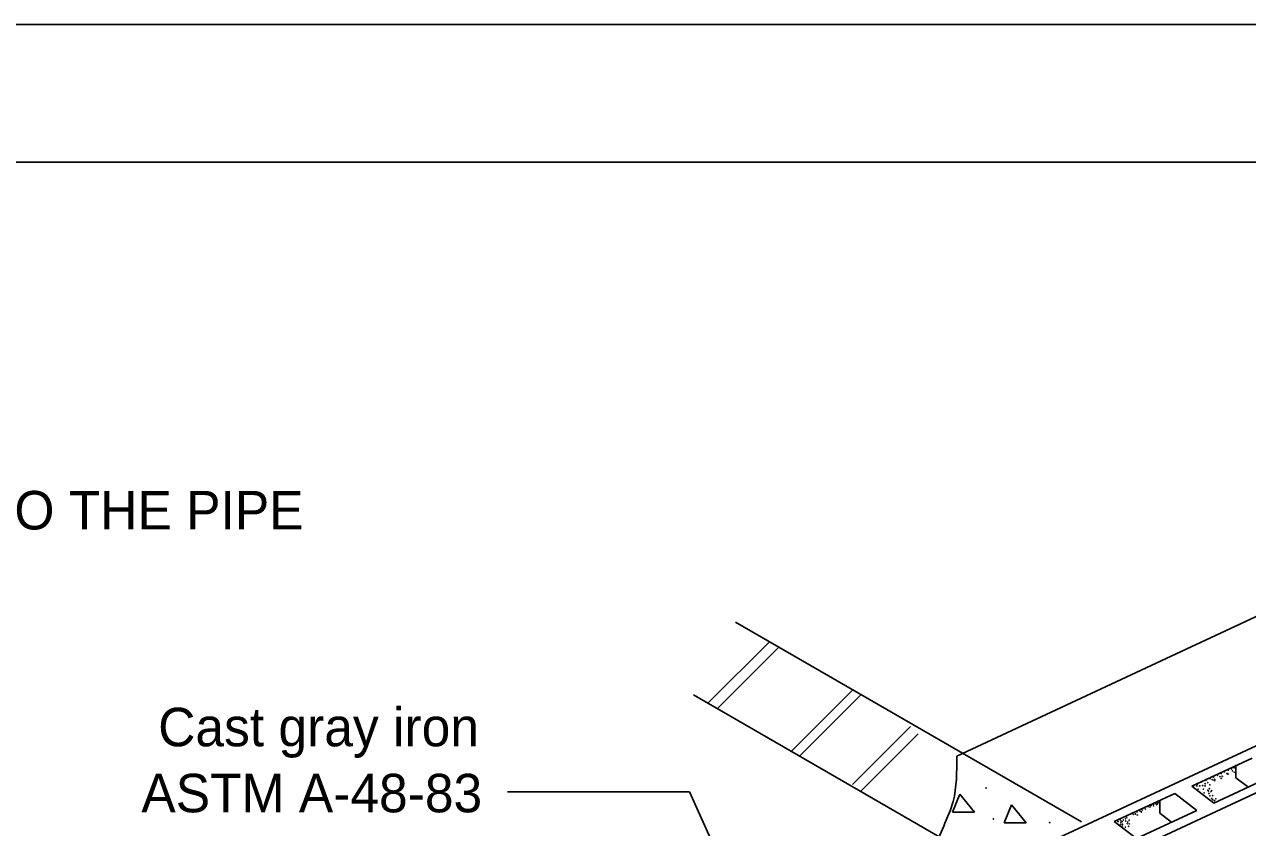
# Model space of a CAD drawing. Extents: x 0 to 2.83, y 0 to 1.83.
# Drawn here: x 1.9875 to 2.3578, y 1.5901 to 1.8333 of the extents above; entities that cross this region are included whole.
import ezdxf

# ---------------------------------------------------------------- set-up
doc = ezdxf.new("R2010")
doc.units = 0
for name, color, linetype in [('RD_Pr_Roadway_Notes', 7, 'Continuous'), ('SH_General_Details', 7, 'Continuous'), ('SH_Printer_Plotting_Border', 7, 'Continuous')]:
    doc.layers.add(name, color=color, linetype=linetype)

msp = doc.modelspace()

# ---------------------------------------------------------------- linework, layer by layer
at = {"layer": 'RD_Pr_Roadway_Notes'}
for p, q in [((2.1336844787069245, 1.6009209572476653), (2.1888094787069243, 1.6009209572476653)), ((2.1888094787069243, 1.6009209572476653), (2.2162628120445294, 1.5399676239093154))]:
    msp.add_line(p, q, dxfattribs=at)
at = {"layer": 'SH_General_Details'}
for p, q in [((2.833327666646799, 1.8333333334724111), (-5.666646798514799e-06, 1.8333333334922792)), ((2.2697061453722998, 1.6117092905839292), (2.442327812042145, 1.6922026239236203)), ((2.290501145388989, 1.5822859572572021), (2.474096145378111, 1.6679059572619706)), ((2.3017928120561524, 1.5733259572585432), (2.485652812050341, 1.6590676239137856)), ((2.2027428120442316, 1.6523109572534769), (2.3074911453791542, 1.5918342905839293)), ((2.1943528120585367, 1.6277226239246636), (2.2130111453794523, 1.6463826239114014)), ((2.197237812049, 1.6260576239233224), (2.2158961453900323, 1.644715957244238)), ((2.189997812039463, 1.6302376239103584), (2.264606145388691, 1.5871626239222794)), ((2.2195878120527253, 1.6131526239116996), (2.238247812039463, 1.631812623918554)), ((2.2221111453839226, 1.61169595724394), (2.240771145390032, 1.6303559572500494)), ((2.2382061453723, 1.6031626239222794), (2.2557678120397613, 1.6207259572548178)), ((2.2404644787178025, 1.6009059572619704), (2.258026145385264, 1.6184676239093152)), ((2.3408828120492977, 1.6026059572500495), (2.3591978120469137, 1.611147623916468)), ((2.354224478708266, 1.6051659572524337), (2.354224478708266, 1.6090692905788628)), ((2.3658878120445297, 1.6060309572619704), (2.3475728120469137, 1.5974909572606293)), ((2.3577428120442314, 1.6024742905897407), (2.354224478708266, 1.6051659572524337)), ((2.2706711453863067, 1.6002426239257066), (2.2684711453781112, 1.5947426239257065)), ((2.2750711453818364, 1.5947426239257065), (2.2706711453863067, 1.6002426239257066)), ((2.3174278120466156, 1.5918659572606293), (2.3357428120442316, 1.6004076239270477)), ((2.3357428120442316, 1.6004076239270477), (2.34243114537677, 1.5952909572524336)), ((2.3475728120469137, 1.5974909572606293), (2.3408828120492977, 1.6026059572500495)), ((2.286299478716461, 1.5969709572595863), (2.284099478708266, 1.5914726239246635)), ((2.290699478711991, 1.5914726239246635), (2.286299478716461, 1.5969709572595863)), ((2.3312128120527253, 1.594425957242897), (2.3312128120527253, 1.598330957253775)), ((2.2684711453781112, 1.5947426239257065), (2.2750711453818364, 1.5947426239257065)), ((2.34243114537677, 1.5952909572524336), (2.324116145379154, 1.5867509572510927)), ((2.334731145388691, 1.5917359572452812), (2.3312128120527253, 1.594425957242897)), ((2.284099478708266, 1.5914726239246635), (2.290699478711991, 1.5914726239246635)), ((2.324116145379154, 1.5867509572510927), (2.3174278120466156, 1.5918659572606293))]:
    msp.add_line(p, q, dxfattribs=at)
msp.add_lwpolyline([(0.16666099999999995, 1.791666666825613), (2.791661000019868, 1.791666666825613), (2.791661000019868, 0.04166666682561239), (0.16666099999999995, 0.04166666682561239)], close=True, dxfattribs=at)
for centre, radius in [((2.3507807001934036, 1.60692318646138), 5.70197337539361e-05), ((2.3519867001839563, 1.6074331864719598), 5.70197337539361e-05), ((2.3529137001894993, 1.6078501864676682), 5.7019733765042776e-05), ((2.35319670018187, 1.60725118647044), 5.70197337539361e-05), ((2.3536557001934035, 1.6081751864751188), 5.70197337539361e-05), ((2.3537027001843436, 1.6081751864751188), 5.7019733765042776e-05), ((2.3537027001843436, 1.6068301864666252), 5.7019733765042776e-05), ((2.3426187001929266, 1.6032591864665358), 5.701973377614946e-05), ((2.343871700193791, 1.6038621864718703), 5.701973377059612e-05), ((2.344911700195877, 1.6033521864612905), 5.701973377059612e-05), ((2.345169700191973, 1.6044191864733903), 5.701973377614946e-05), ((2.3457237001918836, 1.6036761864622442), 5.7019733765042776e-05), ((2.3464217001863403, 1.6048821864729135), 5.701973377059612e-05), ((2.347070700194745, 1.6046041864757745), 5.7019733765042776e-05), ((2.3474417001866383, 1.6053461864789336), 5.70197337539361e-05), ((2.347673700200079, 1.6043261864786356), 5.7019733765042776e-05), ((2.347835700200556, 1.6046511864667146), 5.70197337539361e-05), ((2.347835700200556, 1.6043261864786356), 5.70197337539361e-05), ((2.348647700197308, 1.6059031864603368), 5.7019733765042776e-05), ((2.3493897001810953, 1.605485186477503), 5.7019733765042776e-05), ((2.3497857001886353, 1.6049761864741652), 5.70197337539361e-05), ((2.3498067001961753, 1.6064591864747313), 5.7019733765042776e-05), ((2.3501107001968307, 1.60562618647044), 5.70197337539361e-05), ((2.351572700189112, 1.6064381864671915), 5.7019733765042776e-05), ((2.351847700185387, 1.6062741864723473), 5.701973377614946e-05), ((2.2786177001856847, 1.602049186468622), 5.701973377614946e-05), ((2.341459700193314, 1.6027491864760726), 5.701973377614946e-05), ((2.3424337001905426, 1.6027031864722578), 5.7019733765042776e-05), ((2.3427997001872045, 1.6017271864612905), 5.701973378170278e-05), ((2.3432867001958773, 1.602702186465761), 5.701973377059612e-05), ((2.3441957001947444, 1.6027961864670126), 5.70197337539361e-05), ((2.344423700200079, 1.6017271864612905), 5.701973378170278e-05), ((2.3445867001876817, 1.600590186477205), 5.70197337539361e-05), ((2.344911700195877, 1.602702186465761), 5.701973377059612e-05), ((2.3457237001918836, 1.6014021864732115), 5.701973378170278e-05), ((2.3459117001958774, 1.6011721864742545), 5.701973377059612e-05), ((2.3460487002000794, 1.6004271864694861), 5.701973378170278e-05), ((2.346210700200556, 1.6018891864617675), 5.7019733765042776e-05), ((2.346328700191586, 1.5996881864671915), 5.7019733765042776e-05), ((2.3463737001881584, 1.6030271864732115), 5.701973378170278e-05), ((2.346698700196354, 1.600915186465284), 5.7019733765042776e-05), ((2.3468607001968307, 1.6012401864727346), 5.70197337539361e-05), ((2.3471857001849097, 1.5997771864732115), 5.701973377059612e-05), ((2.326802700188069, 1.5957231864733008), 5.7019733765042776e-05), ((2.328225700186251, 1.596282186468443), 5.701973377059612e-05), ((2.329292700197606, 1.596638186474642), 5.7019733765042776e-05), ((2.330004700190632, 1.5973501864676682), 5.7019733765042776e-05), ((2.3302587001987383, 1.5970451864605157), 5.7019733765042776e-05), ((2.3304617001876813, 1.5972481864695756), 5.70197337539361e-05), ((2.3307157001957877, 1.5976041864757744), 5.7019733765042776e-05), ((2.3469317001961754, 1.5988541864757744), 5.7019733765042776e-05), ((2.3472567001842544, 1.598483186463764), 5.70197337539361e-05), ((2.347766700194834, 1.5982051864666251), 5.70197337539361e-05), ((2.348160700188635, 1.5988031864767283), 5.70197337539361e-05), ((2.2808167001866386, 1.5927001864713934), 5.70197337539361e-05), ((2.288516700194834, 1.5943491864604262), 5.7019733765042776e-05), ((2.3201447001956983, 1.5923691864614693), 5.701973377614946e-05), ((2.3208057001896782, 1.5927761864667145), 5.70197337539361e-05), ((2.320907700187771, 1.5920641864736884), 5.701973377614946e-05), ((2.3212127001949234, 1.5930811864738672), 5.7019733765042776e-05), ((2.321923700200079, 1.592318186462423), 5.7019733765042776e-05), ((2.3231437001892012, 1.594097186466059), 5.701973378170278e-05), ((2.3238047001824365, 1.5941991864641516), 5.701973377614946e-05), ((2.324363700197695, 1.5938941864771157), 5.701973377614946e-05), ((2.325176700181572, 1.5951141864662377), 5.7019733765042776e-05), ((2.3256337001987384, 1.5948091864784566), 5.701973377614946e-05), ((2.325887700186728, 1.5954181864661483), 5.7019733765042776e-05), ((2.2978657001920624, 1.5916001864676683), 5.70197337539361e-05), ((2.3185187001892014, 1.5919121864636747), 5.701973378170278e-05), ((2.318620700187294, 1.5919121864636747), 5.701973377059612e-05), ((2.3193827001914964, 1.59104818646138), 5.7019733765042776e-05), ((2.3194337001905425, 1.5916581864756851), 5.7019733765042776e-05), ((2.319839700188546, 1.5919121864636747), 5.701973378170278e-05), ((2.319890700187592, 1.5910991864604263), 5.7019733765042776e-05), ((2.3208057001896782, 1.5901841864784567), 5.7019733765042776e-05), ((2.3213647001848203, 1.59125118647044), 5.7019733765042776e-05), ((2.3215177001819596, 1.5917591864665357), 5.701973377614946e-05), ((2.3217717001900655, 1.5904891864662378), 5.7019733765042776e-05), ((2.3219747001991258, 1.5912001864713936), 5.7019733765042776e-05)]:
    msp.add_circle(centre, radius, dxfattribs=at)
for centre, radius, start, end in [((2.3276157001920623, 1.5963846864705293), 5.701973377059612e-05, 1.456222222222209, 237.59541388888897), ((2.3276157001920623, 1.5963846864705293), 5.701973377059612e-05, 237.5954166666667, 1.4562250000000176), ((2.3285307001934035, 1.5967406864767282), 5.70197337539361e-05, 314.7438166666667, 266.43696111111115), ((2.3285307001934035, 1.5967406864767282), 5.70197337539361e-05, 266.4369611111111, 314.74381666666665), ((2.329343700196652, 1.5969946864647178), 5.701973378170278e-05, 11.564177777777786, 211.0697416666667), ((2.329343700196652, 1.5969946864647178), 5.701973378170278e-05, 211.0697416666667, 11.564177777777786), ((2.3193827001914964, 1.592268686473867), 5.7019733765042776e-05, 178.44158333333337, 67.90807500000005), ((2.3193827001914964, 1.592268686473867), 5.7019733765042776e-05, 67.90807777777778, 178.44158611111112), ((2.3243127001986488, 1.5948096864623336), 5.701973378170278e-05, 6.460144444444438, 225.45113888888886), ((2.3243127001986488, 1.5948096864623336), 5.701973378170278e-05, 225.45113611111114, 6.460141666666686), ((2.319839700188546, 1.5905406864685325), 5.7019733765042776e-05, 174.33563333333336, 295.2262777777778), ((2.319839700188546, 1.5905406864685325), 5.7019733765042776e-05, 295.2262777777778, 174.33563333333336)]:
    msp.add_arc(centre, radius, start, end, dxfattribs=at)
msp.add_spline([(2.2636561453804953, 1.5666126239103584), (2.263106145388691, 1.5831126239103583), (2.268606145388691, 1.5979609572490066), (2.2697061453722998, 1.6117092905839292)], degree=3, dxfattribs=at)
at = {"layer": 'SH_Printer_Plotting_Border'}
msp.add_lwpolyline([(-5.666646798514799e-06, 0), (2.8333276668454803, 0), (2.8333276668454803, 1.8333333334922792), (-5.666646798514799e-06, 1.8333333334922792)], close=True, dxfattribs=at)

# ---------------------------------------------------------------- texts
at = {"layer": 'RD_Pr_Roadway_Notes'}
for s, p in [('WIRE CASTING SECURELY TO THE PIPE', (1.7677469871846507, 1.6803692905907839)), ('Cast gray iron', (2.027987523126742, 1.6146942905788628)), ('ASTM A-48-83', (2.0228925488212073, 1.5946942905788628))]:
    msp.add_text(s, height=0.011666669999999999, dxfattribs=at).set_placement(p)

doc.saveas('drawing.dxf')
